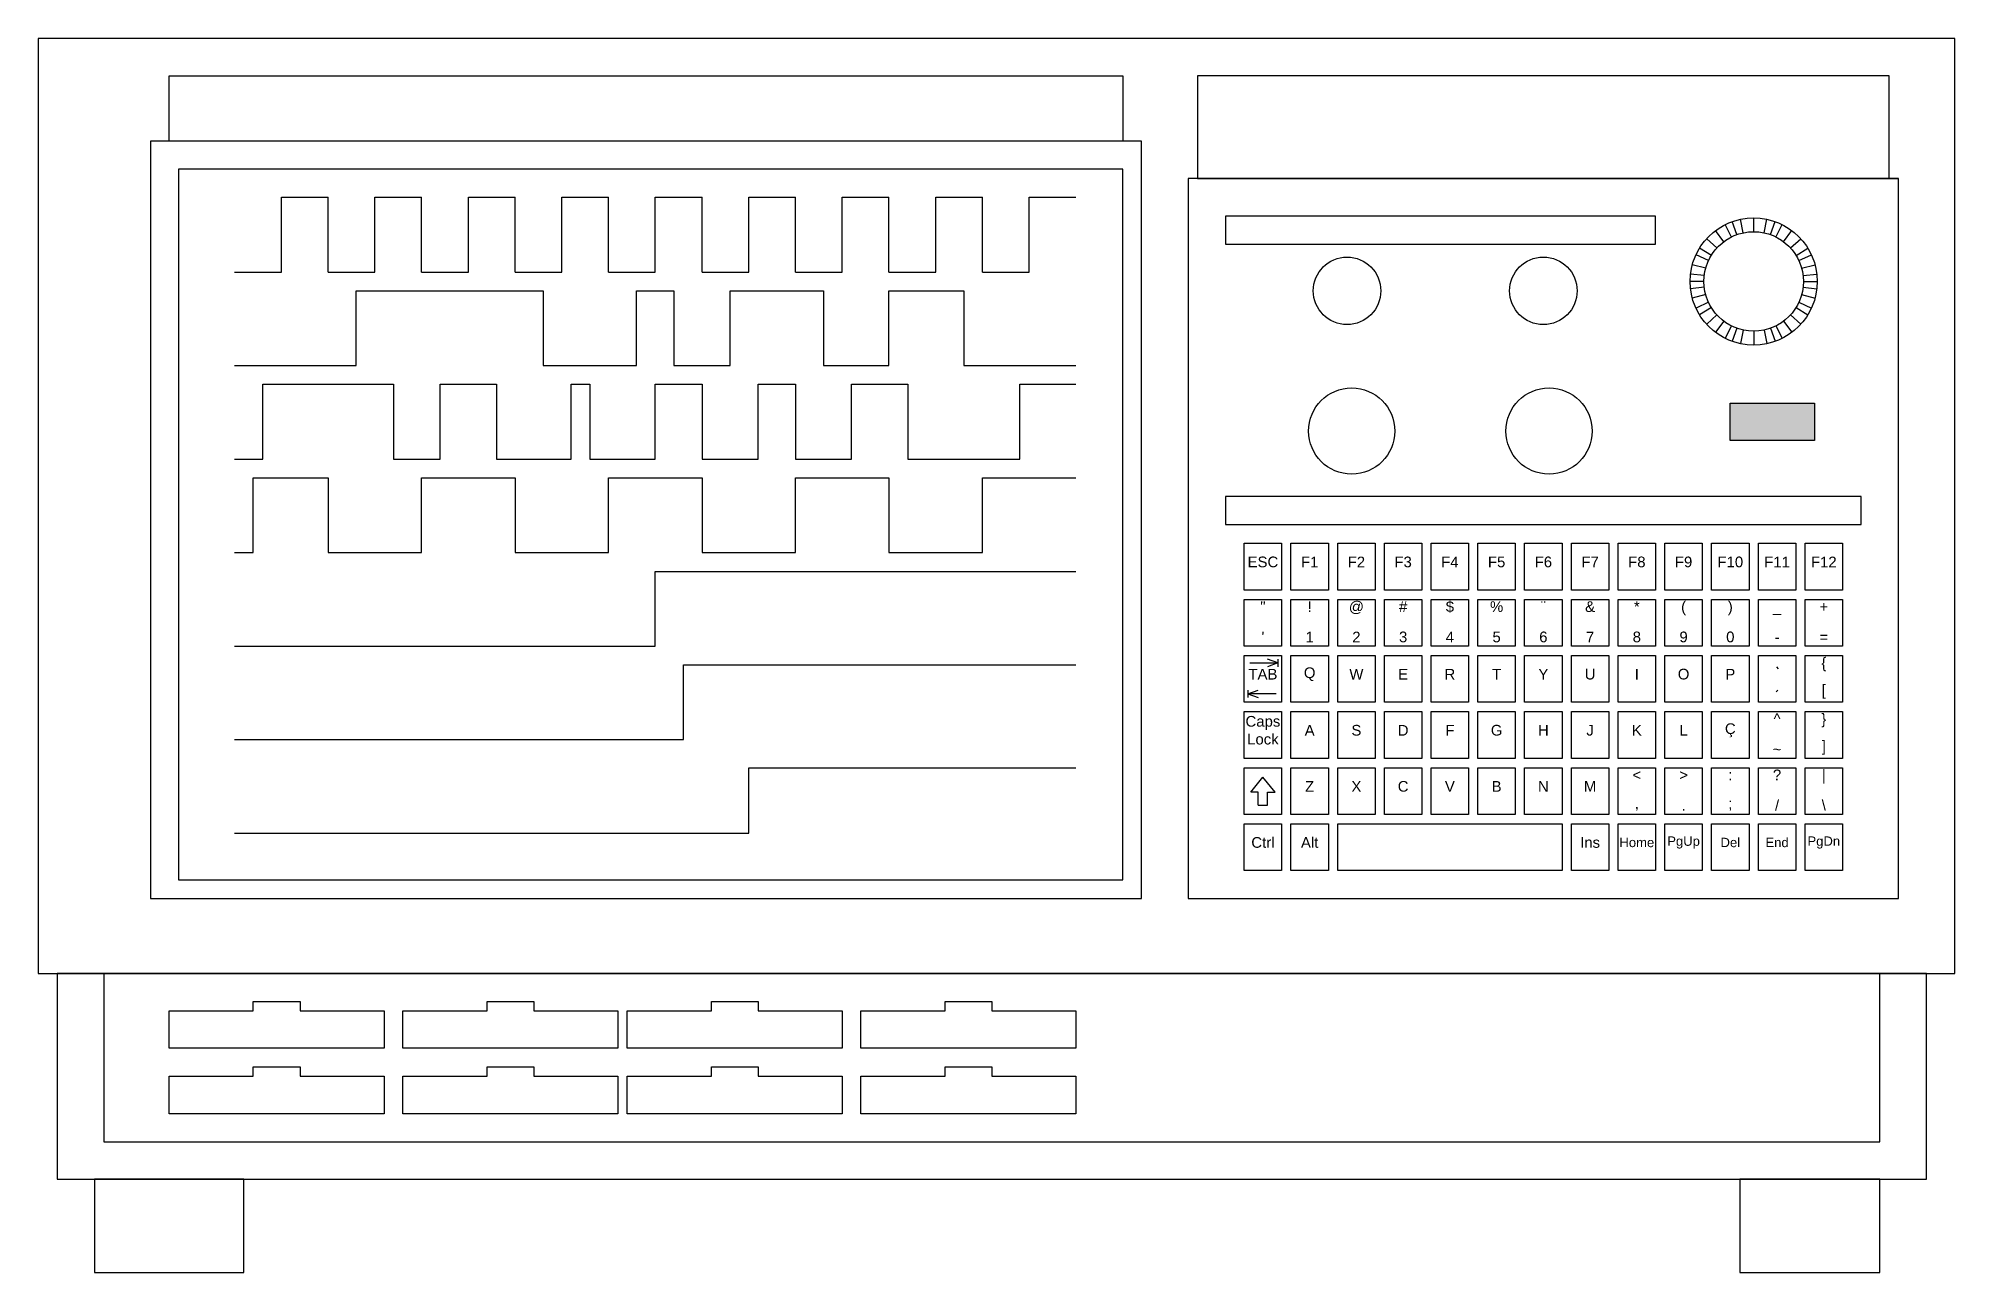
# Model space of a CAD drawing. Header units: millimetres. Extents: x 0 to 205, y -32 to 100.
import ezdxf

# ---------------------------------------------------------------- set-up
doc = ezdxf.new("R2010")
doc.units = ezdxf.units.MM
doc.layers.add('OBJECT', color=7, linetype='Continuous', lineweight=20, true_color=0xffffff)
doc.styles.add('textstyle0', font='')
doc.styles.add('textstyle1', font='')
doc.styles.add('textstyle10', font='')
doc.styles.add('textstyle11', font='')
doc.styles.add('textstyle12', font='')
doc.styles.add('textstyle13', font='')
doc.styles.add('textstyle14', font='')
doc.styles.add('textstyle15', font='')
doc.styles.add('textstyle16', font='')
doc.styles.add('textstyle17', font='')
doc.styles.add('textstyle18', font='')
doc.styles.add('textstyle19', font='')
doc.styles.add('textstyle2', font='')
doc.styles.add('textstyle20', font='')
doc.styles.add('textstyle21', font='')
doc.styles.add('textstyle22', font='')
doc.styles.add('textstyle23', font='')
doc.styles.add('textstyle24', font='')
doc.styles.add('textstyle25', font='')
doc.styles.add('textstyle26', font='')
doc.styles.add('textstyle27', font='')
doc.styles.add('textstyle28', font='')
doc.styles.add('textstyle29', font='')
doc.styles.add('textstyle3', font='')
doc.styles.add('textstyle30', font='')
doc.styles.add('textstyle31', font='')
doc.styles.add('textstyle32', font='')
doc.styles.add('textstyle33', font='')
doc.styles.add('textstyle34', font='')
doc.styles.add('textstyle35', font='')
doc.styles.add('textstyle36', font='')
doc.styles.add('textstyle37', font='')
doc.styles.add('textstyle38', font='')
doc.styles.add('textstyle39', font='')
doc.styles.add('textstyle4', font='')
doc.styles.add('textstyle40', font='')
doc.styles.add('textstyle41', font='')
doc.styles.add('textstyle42', font='')
doc.styles.add('textstyle43', font='')
doc.styles.add('textstyle44', font='')
doc.styles.add('textstyle45', font='')
doc.styles.add('textstyle46', font='')
doc.styles.add('textstyle47', font='')
doc.styles.add('textstyle48', font='')
doc.styles.add('textstyle49', font='')
doc.styles.add('textstyle5', font='')
doc.styles.add('textstyle50', font='')
doc.styles.add('textstyle51', font='')
doc.styles.add('textstyle52', font='')
doc.styles.add('textstyle53', font='')
doc.styles.add('textstyle54', font='')
doc.styles.add('textstyle55', font='')
doc.styles.add('textstyle56', font='')
doc.styles.add('textstyle57', font='')
doc.styles.add('textstyle58', font='')
doc.styles.add('textstyle59', font='')
doc.styles.add('textstyle6', font='')
doc.styles.add('textstyle60', font='')
doc.styles.add('textstyle61', font='')
doc.styles.add('textstyle62', font='')
doc.styles.add('textstyle63', font='')
doc.styles.add('textstyle64', font='')
doc.styles.add('textstyle65', font='')
doc.styles.add('textstyle66', font='')
doc.styles.add('textstyle67', font='')
doc.styles.add('textstyle68', font='')
doc.styles.add('textstyle69', font='')
doc.styles.add('textstyle7', font='')
doc.styles.add('textstyle70', font='')
doc.styles.add('textstyle71', font='')
doc.styles.add('textstyle72', font='')
doc.styles.add('textstyle73', font='')
doc.styles.add('textstyle74', font='')
doc.styles.add('textstyle75', font='')
doc.styles.add('textstyle76', font='')
doc.styles.add('textstyle77', font='')
doc.styles.add('textstyle78', font='')
doc.styles.add('textstyle79', font='')
doc.styles.add('textstyle8', font='')
doc.styles.add('textstyle80', font='')
doc.styles.add('textstyle81', font='')
doc.styles.add('textstyle82', font='')
doc.styles.add('textstyle83', font='')
doc.styles.add('textstyle84', font='')
doc.styles.add('textstyle85', font='')
doc.styles.add('textstyle86', font='')
doc.styles.add('textstyle87', font='')
doc.styles.add('textstyle88', font='')
doc.styles.add('textstyle89', font='')
doc.styles.add('textstyle9', font='')
doc.styles.add('textstyle90', font='')
doc.styles.add('textstyle91', font='')
doc.styles.get('textstyle0').set_extended_font_data('Arial')
doc.styles.get('textstyle1').set_extended_font_data('Arial')
doc.styles.get('textstyle10').set_extended_font_data('Arial')
doc.styles.get('textstyle11').set_extended_font_data('Arial')
doc.styles.get('textstyle12').set_extended_font_data('Arial')
doc.styles.get('textstyle13').set_extended_font_data('Arial')
doc.styles.get('textstyle14').set_extended_font_data('Arial')
doc.styles.get('textstyle15').set_extended_font_data('Arial')
doc.styles.get('textstyle16').set_extended_font_data('Arial')
doc.styles.get('textstyle17').set_extended_font_data('Arial')
doc.styles.get('textstyle18').set_extended_font_data('Arial')
doc.styles.get('textstyle19').set_extended_font_data('Arial')
doc.styles.get('textstyle2').set_extended_font_data('Arial')
doc.styles.get('textstyle20').set_extended_font_data('Arial')
doc.styles.get('textstyle21').set_extended_font_data('Arial')
doc.styles.get('textstyle22').set_extended_font_data('Arial')
doc.styles.get('textstyle23').set_extended_font_data('Arial')
doc.styles.get('textstyle24').set_extended_font_data('Arial')
doc.styles.get('textstyle25').set_extended_font_data('Arial')
doc.styles.get('textstyle26').set_extended_font_data('Arial')
doc.styles.get('textstyle27').set_extended_font_data('Arial')
doc.styles.get('textstyle28').set_extended_font_data('Arial')
doc.styles.get('textstyle29').set_extended_font_data('Arial')
doc.styles.get('textstyle3').set_extended_font_data('Arial')
doc.styles.get('textstyle30').set_extended_font_data('Arial')
doc.styles.get('textstyle31').set_extended_font_data('Arial')
doc.styles.get('textstyle32').set_extended_font_data('Arial')
doc.styles.get('textstyle33').set_extended_font_data('Arial')
doc.styles.get('textstyle34').set_extended_font_data('Arial')
doc.styles.get('textstyle35').set_extended_font_data('Arial')
doc.styles.get('textstyle36').set_extended_font_data('Arial')
doc.styles.get('textstyle37').set_extended_font_data('Arial')
doc.styles.get('textstyle38').set_extended_font_data('Arial')
doc.styles.get('textstyle39').set_extended_font_data('Arial')
doc.styles.get('textstyle4').set_extended_font_data('Arial')
doc.styles.get('textstyle40').set_extended_font_data('Arial')
doc.styles.get('textstyle41').set_extended_font_data('Arial')
doc.styles.get('textstyle42').set_extended_font_data('Arial')
doc.styles.get('textstyle43').set_extended_font_data('Arial')
doc.styles.get('textstyle44').set_extended_font_data('Arial')
doc.styles.get('textstyle45').set_extended_font_data('Arial')
doc.styles.get('textstyle46').set_extended_font_data('Arial')
doc.styles.get('textstyle47').set_extended_font_data('Arial')
doc.styles.get('textstyle48').set_extended_font_data('Arial')
doc.styles.get('textstyle49').set_extended_font_data('Arial')
doc.styles.get('textstyle5').set_extended_font_data('Arial')
doc.styles.get('textstyle50').set_extended_font_data('Arial')
doc.styles.get('textstyle51').set_extended_font_data('Arial')
doc.styles.get('textstyle52').set_extended_font_data('Arial')
doc.styles.get('textstyle53').set_extended_font_data('Arial')
doc.styles.get('textstyle54').set_extended_font_data('Arial')
doc.styles.get('textstyle55').set_extended_font_data('Arial')
doc.styles.get('textstyle56').set_extended_font_data('Arial')
doc.styles.get('textstyle57').set_extended_font_data('Arial')
doc.styles.get('textstyle58').set_extended_font_data('Arial')
doc.styles.get('textstyle59').set_extended_font_data('Arial')
doc.styles.get('textstyle6').set_extended_font_data('Arial')
doc.styles.get('textstyle60').set_extended_font_data('Arial')
doc.styles.get('textstyle61').set_extended_font_data('Arial')
doc.styles.get('textstyle62').set_extended_font_data('Arial')
doc.styles.get('textstyle63').set_extended_font_data('Arial')
doc.styles.get('textstyle64').set_extended_font_data('Arial')
doc.styles.get('textstyle65').set_extended_font_data('Arial')
doc.styles.get('textstyle66').set_extended_font_data('Arial')
doc.styles.get('textstyle67').set_extended_font_data('Arial')
doc.styles.get('textstyle68').set_extended_font_data('Arial')
doc.styles.get('textstyle69').set_extended_font_data('Arial')
doc.styles.get('textstyle7').set_extended_font_data('Arial')
doc.styles.get('textstyle70').set_extended_font_data('Arial')
doc.styles.get('textstyle71').set_extended_font_data('Arial')
doc.styles.get('textstyle72').set_extended_font_data('Arial')
doc.styles.get('textstyle73').set_extended_font_data('Arial')
doc.styles.get('textstyle74').set_extended_font_data('Arial')
doc.styles.get('textstyle75').set_extended_font_data('Arial')
doc.styles.get('textstyle76').set_extended_font_data('Arial')
doc.styles.get('textstyle77').set_extended_font_data('Arial')
doc.styles.get('textstyle78').set_extended_font_data('Arial')
doc.styles.get('textstyle79').set_extended_font_data('Arial')
doc.styles.get('textstyle8').set_extended_font_data('Arial')
doc.styles.get('textstyle80').set_extended_font_data('Arial')
doc.styles.get('textstyle81').set_extended_font_data('Arial')
doc.styles.get('textstyle82').set_extended_font_data('Arial')
doc.styles.get('textstyle83').set_extended_font_data('Arial')
doc.styles.get('textstyle84').set_extended_font_data('Arial')
doc.styles.get('textstyle85').set_extended_font_data('Arial')
doc.styles.get('textstyle86').set_extended_font_data('Arial')
doc.styles.get('textstyle87').set_extended_font_data('Arial')
doc.styles.get('textstyle88').set_extended_font_data('Arial')
doc.styles.get('textstyle89').set_extended_font_data('Arial')
doc.styles.get('textstyle9').set_extended_font_data('Arial')
doc.styles.get('textstyle90').set_extended_font_data('Arial')
doc.styles.get('textstyle91').set_extended_font_data('Arial')

msp = doc.modelspace()

# ---------------------------------------------------------------- hatches: boundary and pattern name
at = {"layer": 'OBJECT'}
msp.add_hatch(color=256, dxfattribs=at).paths.add_polyline_path([(181, 61), (190, 61), (190, 57), (181, 57)], flags=0)

# ---------------------------------------------------------------- linework, layer by layer
for p, q in [((205, 100), (0, 100)), ((0, 100), (0, 0)), ((205, 0), (205, 100)), ((14, 96), (116, 96)), ((14, 89), (14, 96)), ((116, 96), (116, 89)), ((198, 96), (124, 96)), ((124, 96), (124, 85)), ((198, 85), (198, 96)), ((118, 89), (12, 89)), ((12, 89), (12, 8)), ((116, 89), (14, 89)), ((118, 8), (118, 89)), ((116, 86), (15, 86)), ((15, 86), (15, 10)), ((116, 10), (116, 86)), ((199, 85), (123, 85)), ((123, 85), (123, 8)), ((124, 85), (199, 85)), ((199, 8), (199, 85)), ((26, 83), (31, 83)), ((26, 75), (26, 83)), ((31, 75), (31, 83)), ((36, 83), (41, 83)), ((36, 75), (36, 83)), ((41, 75), (41, 83)), ((46, 83), (51, 83)), ((46, 75), (46, 83)), ((51, 75), (51, 83)), ((56, 83), (61, 83)), ((56, 75), (56, 83)), ((61, 75), (61, 83)), ((66, 83), (71, 83)), ((66, 75), (66, 83)), ((71, 75), (71, 83)), ((76, 83), (81, 83)), ((76, 75), (76, 83)), ((81, 75), (81, 83)), ((86, 83), (91, 83)), ((86, 75), (86, 83)), ((91, 75), (91, 83)), ((96, 83), (101, 83)), ((96, 75), (96, 83)), ((101, 75), (101, 83)), ((106, 83), (111, 83)), ((106, 75), (106, 83)), ((127, 81), (127, 78)), ((173, 81), (127, 81)), ((173, 78), (173, 81)), ((181.12, 78.75), (180.46, 80.08)), ((181.71, 79.01), (181.21, 80.4)), ((182.39, 79.2), (182.08, 80.65)), ((183.5, 79.32), (183.5, 80.8)), ((183.5, 79.32), (183.5, 80.8)), ((184.61, 79.2), (184.92, 80.65)), ((185.29, 79.01), (185.79, 80.4)), ((185.88, 78.75), (186.54, 80.08)), ((127, 78), (173, 78)), ((179.57, 77.58), (178.47, 78.57)), ((180.31, 78.25), (179.42, 79.44)), ((186.69, 78.25), (187.58, 79.44)), ((187.43, 77.58), (188.53, 78.57)), ((178.67, 76.23), (177.33, 76.85)), ((178.97, 76.79), (177.71, 77.56)), ((188.03, 76.79), (189.29, 77.56)), ((188.33, 76.23), (189.67, 76.85)), ((21, 75), (26, 75)), ((31, 75), (36, 75)), ((41, 75), (46, 75)), ((51, 75), (56, 75)), ((61, 75), (66, 75)), ((71, 75), (76, 75)), ((81, 75), (86, 75)), ((91, 75), (96, 75)), ((101, 75), (106, 75)), ((178.18, 74), (176.7, 74)), ((178.18, 74), (176.7, 74)), ((178.22, 74.62), (176.75, 74.79)), ((178.37, 75.41), (176.93, 75.77)), ((188.63, 75.41), (190.07, 75.77)), ((188.78, 74.62), (190.25, 74.79)), ((188.82, 74), (190.3, 74)), ((188.82, 74), (190.3, 74)), ((34, 65), (34, 73)), ((34, 73), (54, 73)), ((54, 73), (54, 65)), ((64, 65), (64, 73)), ((64, 73), (68, 73)), ((68, 73), (68, 65)), ((74, 65), (74, 73)), ((74, 73), (84, 73)), ((84, 73), (84, 65)), ((91, 65), (91, 73)), ((91, 73), (99, 73)), ((99, 73), (99, 65)), ((178.22, 73.38), (176.75, 73.21)), ((178.37, 72.59), (176.93, 72.23)), ((178.67, 71.77), (177.33, 71.15)), ((188.33, 71.77), (189.67, 71.15)), ((188.63, 72.59), (190.07, 72.23)), ((188.78, 73.38), (190.25, 73.21)), ((178.97, 71.21), (177.71, 70.44)), ((179.57, 70.42), (178.47, 69.43)), ((180.31, 69.75), (179.42, 68.56)), ((186.69, 69.75), (187.58, 68.56)), ((187.43, 70.42), (188.53, 69.43)), ((188.03, 71.21), (189.29, 70.44)), ((181.12, 69.25), (180.46, 67.92)), ((181.71, 68.99), (181.21, 67.6)), ((182.39, 68.8), (182.08, 67.35)), ((183.5, 68.68), (183.5, 67.2)), ((183.5, 68.68), (183.5, 67.2)), ((184.61, 68.8), (184.92, 67.35)), ((185.29, 68.99), (185.79, 67.6)), ((185.88, 69.25), (186.54, 67.92)), ((21, 65), (34, 65)), ((54, 65), (64, 65)), ((68, 65), (74, 65)), ((84, 65), (91, 65)), ((99, 65), (111, 65)), ((24, 55), (24, 63)), ((24, 63), (38, 63)), ((38, 63), (38, 55)), ((43, 55), (43, 63)), ((43, 63), (49, 63)), ((49, 63), (49, 55)), ((57, 55), (57, 63)), ((57, 63), (59, 63)), ((59, 63), (59, 55)), ((66, 55), (66, 63)), ((66, 63), (71, 63)), ((71, 63), (71, 55)), ((77, 55), (77, 63)), ((77, 63), (81, 63)), ((81, 63), (81, 55)), ((87, 55), (87, 63)), ((87, 63), (93, 63)), ((93, 63), (93, 55)), ((105, 55), (105, 63)), ((105, 63), (111, 63)), ((181, 61), (190, 61)), ((181, 57), (181, 61)), ((190, 61), (190, 57)), ((190, 57), (181, 57)), ((21, 55), (24, 55)), ((38, 55), (43, 55)), ((49, 55), (57, 55)), ((59, 55), (66, 55)), ((71, 55), (77, 55)), ((81, 55), (87, 55)), ((93, 55), (105, 55)), ((23, 45), (23, 53)), ((23, 53), (31, 53)), ((31, 53), (31, 45)), ((41, 45), (41, 53)), ((41, 53), (51, 53)), ((51, 53), (51, 45)), ((61, 45), (61, 53)), ((61, 53), (71, 53)), ((71, 53), (71, 45)), ((81, 45), (81, 53)), ((81, 53), (91, 53)), ((91, 53), (91, 45)), ((101, 45), (101, 53)), ((101, 53), (111, 53)), ((195, 51), (127, 51)), ((127, 51), (127, 48)), ((195, 48), (195, 51)), ((127, 48), (195, 48)), ((129, 46), (133, 46)), ((129, 41), (129, 46)), ((133, 46), (133, 41)), ((134, 41), (134, 46)), ((134, 46), (138, 46)), ((138, 46), (138, 41)), ((139, 41), (139, 46)), ((139, 46), (143, 46)), ((143, 46), (143, 41)), ((144, 41), (144, 46)), ((144, 46), (148, 46)), ((148, 46), (148, 41)), ((149, 41), (149, 46)), ((149, 46), (153, 46)), ((153, 46), (153, 41)), ((154, 41), (154, 46)), ((154, 46), (158, 46)), ((158, 46), (158, 41)), ((159, 41), (159, 46)), ((159, 46), (163, 46)), ((163, 46), (163, 41)), ((164, 41), (164, 46)), ((164, 46), (168, 46)), ((168, 46), (168, 41)), ((169, 41), (169, 46)), ((169, 46), (173, 46)), ((173, 46), (173, 41)), ((174, 41), (174, 46)), ((174, 46), (178, 46)), ((178, 46), (178, 41)), ((179, 41), (179, 46)), ((179, 46), (183, 46)), ((183, 46), (183, 41)), ((184, 41), (184, 46)), ((184, 46), (188, 46)), ((188, 46), (188, 41)), ((189, 41), (189, 46)), ((189, 46), (193, 46)), ((193, 46), (193, 41)), ((21, 45), (23, 45)), ((31, 45), (41, 45)), ((51, 45), (61, 45)), ((71, 45), (81, 45)), ((91, 45), (101, 45)), ((66, 35), (66, 43)), ((66, 43), (111, 43)), ((133, 41), (129, 41)), ((138, 41), (134, 41)), ((143, 41), (139, 41)), ((148, 41), (144, 41)), ((153, 41), (149, 41)), ((158, 41), (154, 41)), ((163, 41), (159, 41)), ((168, 41), (164, 41)), ((173, 41), (169, 41)), ((178, 41), (174, 41)), ((183, 41), (179, 41)), ((188, 41), (184, 41)), ((193, 41), (189, 41)), ((129, 40), (133, 40)), ((129, 35), (129, 40)), ((133, 40), (133, 35)), ((134, 35), (134, 40)), ((134, 40), (138, 40)), ((138, 40), (138, 35)), ((139, 35), (139, 40)), ((139, 40), (143, 40)), ((143, 40), (143, 35)), ((144, 35), (144, 40)), ((144, 40), (148, 40)), ((148, 40), (148, 35)), ((149, 35), (149, 40)), ((149, 40), (153, 40)), ((153, 40), (153, 35)), ((154, 35), (154, 40)), ((154, 40), (158, 40)), ((158, 40), (158, 35)), ((159, 35), (159, 40)), ((159, 40), (163, 40)), ((163, 40), (163, 35)), ((164, 35), (164, 40)), ((164, 40), (168, 40)), ((168, 40), (168, 35)), ((169, 35), (169, 40)), ((169, 40), (173, 40)), ((173, 40), (173, 35)), ((174, 35), (174, 40)), ((174, 40), (178, 40)), ((178, 40), (178, 35)), ((179, 35), (179, 40)), ((179, 40), (183, 40)), ((183, 40), (183, 35)), ((184, 35), (184, 40)), ((184, 40), (188, 40)), ((188, 40), (188, 35)), ((189, 35), (189, 40)), ((189, 40), (193, 40)), ((193, 40), (193, 35)), ((21, 35), (66, 35)), ((133, 35), (129, 35)), ((138, 35), (134, 35)), ((143, 35), (139, 35)), ((148, 35), (144, 35)), ((153, 35), (149, 35)), ((158, 35), (154, 35)), ((163, 35), (159, 35)), ((168, 35), (164, 35)), ((173, 35), (169, 35)), ((178, 35), (174, 35)), ((183, 35), (179, 35)), ((188, 35), (184, 35)), ((193, 35), (189, 35)), ((69, 25), (69, 33)), ((69, 33), (111, 33)), ((129, 34), (133, 34)), ((129, 29), (129, 34)), ((129.6, 33.2), (132.6, 33.2)), ((132.6, 33.2), (131.5, 33.6)), ((132.6, 33.2), (131.5, 32.8)), ((132.6, 33.6), (132.6, 32.8)), ((133, 34), (133, 29)), ((134, 29), (134, 34)), ((134, 34), (138, 34)), ((138, 34), (138, 29)), ((139, 29), (139, 34)), ((139, 34), (143, 34)), ((143, 34), (143, 29)), ((144, 29), (144, 34)), ((144, 34), (148, 34)), ((148, 34), (148, 29)), ((149, 29), (149, 34)), ((149, 34), (153, 34)), ((153, 34), (153, 29)), ((154, 29), (154, 34)), ((154, 34), (158, 34)), ((158, 34), (158, 29)), ((159, 29), (159, 34)), ((159, 34), (163, 34)), ((163, 34), (163, 29)), ((164, 29), (164, 34)), ((164, 34), (168, 34)), ((168, 34), (168, 29)), ((169, 29), (169, 34)), ((169, 34), (173, 34)), ((173, 34), (173, 29)), ((174, 29), (174, 34)), ((174, 34), (178, 34)), ((178, 34), (178, 29)), ((179, 29), (179, 34)), ((179, 34), (183, 34)), ((183, 34), (183, 29)), ((184, 29), (184, 34)), ((184, 34), (188, 34)), ((186.16, 32.59), (185.97, 32.8)), ((188, 34), (188, 29)), ((189, 29), (189, 34)), ((189, 34), (193, 34)), ((193, 34), (193, 29)), ((133, 29), (129, 29)), ((129.4, 29.9), (130.5, 30.3)), ((129.4, 30.3), (129.4, 29.5)), ((132.4, 29.9), (129.4, 29.9)), ((129.4, 29.9), (130.5, 29.5)), ((138, 29), (134, 29)), ((143, 29), (139, 29)), ((148, 29), (144, 29)), ((153, 29), (149, 29)), ((158, 29), (154, 29)), ((163, 29), (159, 29)), ((168, 29), (164, 29)), ((173, 29), (169, 29)), ((178, 29), (174, 29)), ((183, 29), (179, 29)), ((188, 29), (184, 29)), ((186.1, 30.3), (185.9, 30.1)), ((193, 29), (189, 29)), ((129, 28), (133, 28)), ((129, 23), (129, 28)), ((133, 28), (133, 23)), ((134, 23), (134, 28)), ((134, 28), (138, 28)), ((138, 28), (138, 23)), ((139, 23), (139, 28)), ((139, 28), (143, 28)), ((143, 28), (143, 23)), ((144, 23), (144, 28)), ((144, 28), (148, 28)), ((148, 28), (148, 23)), ((149, 23), (149, 28)), ((149, 28), (153, 28)), ((153, 28), (153, 23)), ((154, 23), (154, 28)), ((154, 28), (158, 28)), ((158, 28), (158, 23)), ((159, 23), (159, 28)), ((159, 28), (163, 28)), ((163, 28), (163, 23)), ((164, 23), (164, 28)), ((164, 28), (168, 28)), ((168, 28), (168, 23)), ((169, 23), (169, 28)), ((169, 28), (173, 28)), ((173, 28), (173, 23)), ((174, 23), (174, 28)), ((174, 28), (178, 28)), ((178, 28), (178, 23)), ((179, 23), (179, 28)), ((179, 28), (183, 28)), ((183, 28), (183, 23)), ((184, 23), (184, 28)), ((184, 28), (188, 28)), ((188, 28), (188, 23)), ((189, 23), (189, 28)), ((189, 28), (193, 28)), ((193, 28), (193, 23)), ((21, 25), (69, 25)), ((133, 23), (129, 23)), ((138, 23), (134, 23)), ((143, 23), (139, 23)), ((148, 23), (144, 23)), ((153, 23), (149, 23)), ((158, 23), (154, 23)), ((163, 23), (159, 23)), ((168, 23), (164, 23)), ((173, 23), (169, 23)), ((178, 23), (174, 23)), ((183, 23), (179, 23)), ((188, 23), (184, 23)), ((193, 23), (189, 23)), ((76, 15), (76, 22)), ((76, 22), (111, 22)), ((129, 22), (133, 22)), ((129, 17), (129, 22)), ((129.7, 19.4), (131, 21)), ((132.3, 19.4), (131, 21)), ((133, 22), (133, 17)), ((134, 17), (134, 22)), ((134, 22), (138, 22)), ((138, 22), (138, 17)), ((139, 17), (139, 22)), ((139, 22), (143, 22)), ((143, 22), (143, 17)), ((144, 17), (144, 22)), ((144, 22), (148, 22)), ((148, 22), (148, 17)), ((149, 17), (149, 22)), ((149, 22), (153, 22)), ((153, 22), (153, 17)), ((154, 17), (154, 22)), ((154, 22), (158, 22)), ((158, 22), (158, 17)), ((159, 17), (159, 22)), ((159, 22), (163, 22)), ((163, 22), (163, 17)), ((164, 17), (164, 22)), ((164, 22), (168, 22)), ((168, 22), (168, 17)), ((169, 17), (169, 22)), ((169, 22), (173, 22)), ((173, 22), (173, 17)), ((174, 17), (174, 22)), ((174, 22), (178, 22)), ((178, 22), (178, 17)), ((179, 17), (179, 22)), ((179, 22), (183, 22)), ((183, 22), (183, 17)), ((184, 17), (184, 22)), ((184, 22), (188, 22)), ((188, 22), (188, 17)), ((189, 17), (189, 22)), ((189, 22), (193, 22)), ((193, 22), (193, 17)), ((130.5, 19.4), (129.7, 19.4)), ((130.5, 18), (130.5, 19.4)), ((131.5, 18), (131.5, 19.4)), ((131.5, 19.4), (132.3, 19.4)), ((133, 17), (129, 17)), ((130.5, 18), (131.5, 18)), ((138, 17), (134, 17)), ((143, 17), (139, 17)), ((148, 17), (144, 17)), ((153, 17), (149, 17)), ((158, 17), (154, 17)), ((163, 17), (159, 17)), ((168, 17), (164, 17)), ((173, 17), (169, 17)), ((178, 17), (174, 17)), ((183, 17), (179, 17)), ((188, 17), (184, 17)), ((193, 17), (189, 17)), ((21, 15), (76, 15)), ((129, 16), (133, 16)), ((129, 11), (129, 16)), ((133, 16), (133, 11)), ((134, 11), (134, 16)), ((134, 16), (138, 16)), ((138, 16), (138, 11)), ((139, 16), (163, 16)), ((139, 11), (139, 16)), ((163, 16), (163, 11)), ((164, 11), (164, 16)), ((164, 16), (168, 16)), ((168, 16), (168, 11)), ((169, 11), (169, 16)), ((169, 16), (173, 16)), ((173, 16), (173, 11)), ((174, 11), (174, 16)), ((174, 16), (178, 16)), ((178, 16), (178, 11)), ((179, 11), (179, 16)), ((179, 16), (183, 16)), ((183, 16), (183, 11)), ((184, 11), (184, 16)), ((184, 16), (188, 16)), ((188, 16), (188, 11)), ((189, 16), (193, 16)), ((189, 11), (189, 16)), ((193, 16), (193, 11)), ((133, 11), (129, 11)), ((138, 11), (134, 11)), ((163, 11), (139, 11)), ((168, 11), (164, 11)), ((173, 11), (169, 11)), ((178, 11), (174, 11)), ((183, 11), (179, 11)), ((188, 11), (184, 11)), ((193, 11), (189, 11)), ((15, 10), (116, 10)), ((12, 8), (118, 8)), ((123, 8), (199, 8)), ((0, 0), (205, 0)), ((202, 0), (2, 0)), ((2, 0), (2, -22)), ((197, 0), (7, 0)), ((7, 0), (7, -18)), ((197, -18), (197, 0)), ((202, -22), (202, 0)), ((14, -4), (23, -4)), ((14, -8), (14, -4)), ((23, -4), (23, -3)), ((23, -3), (28, -3)), ((28, -3), (28, -4)), ((28, -4), (37, -4)), ((37, -4), (37, -8)), ((39, -8), (39, -4)), ((39, -4), (48, -4)), ((48, -4), (48, -3)), ((48, -3), (53, -3)), ((53, -3), (53, -4)), ((53, -4), (62, -4)), ((62, -4), (62, -8)), ((63, -8), (63, -4)), ((63, -4), (72, -4)), ((72, -4), (72, -3)), ((72, -3), (77, -3)), ((77, -3), (77, -4)), ((77, -4), (86, -4)), ((86, -4), (86, -8)), ((88, -8), (88, -4)), ((88, -4), (97, -4)), ((97, -4), (97, -3)), ((97, -3), (102, -3)), ((102, -3), (102, -4)), ((102, -4), (111, -4)), ((111, -4), (111, -8)), ((37, -8), (14, -8)), ((62, -8), (39, -8)), ((86, -8), (63, -8)), ((111, -8), (88, -8)), ((23, -11), (23, -10)), ((23, -10), (28, -10)), ((28, -10), (28, -11)), ((48, -11), (48, -10)), ((48, -10), (53, -10)), ((53, -10), (53, -11)), ((72, -11), (72, -10)), ((72, -10), (77, -10)), ((77, -10), (77, -11)), ((97, -11), (97, -10)), ((97, -10), (102, -10)), ((102, -10), (102, -11)), ((14, -11), (23, -11)), ((14, -15), (14, -11)), ((28, -11), (37, -11)), ((37, -11), (37, -15)), ((39, -15), (39, -11)), ((39, -11), (48, -11)), ((53, -11), (62, -11)), ((62, -11), (62, -15)), ((63, -15), (63, -11)), ((63, -11), (72, -11)), ((77, -11), (86, -11)), ((86, -11), (86, -15)), ((88, -15), (88, -11)), ((88, -11), (97, -11)), ((102, -11), (111, -11)), ((111, -11), (111, -15)), ((37, -15), (14, -15)), ((62, -15), (39, -15)), ((86, -15), (63, -15)), ((111, -15), (88, -15)), ((7, -18), (197, -18)), ((2, -22), (202, -22)), ((22, -22), (6, -22)), ((6, -22), (6, -32)), ((22, -32), (22, -22)), ((197, -22), (182, -22)), ((182, -22), (182, -32)), ((197, -32), (197, -22)), ((6, -32), (22, -32)), ((182, -32), (197, -32))]:
    msp.add_line(p, q, dxfattribs=at)
for centre, radius in [((183.5, 74), 6.8), ((183.5, 74), 5.32), ((140, 73), 3.61), ((161, 73), 3.61), ((140.5, 58), 4.61), ((161.61, 58), 4.61)]:
    msp.add_circle(centre, radius, dxfattribs=at)

# ---------------------------------------------------------------- texts
at = {"layer": 'OBJECT', "char_height": 2}
for s, insert, attachment_point, style in [('\\H1.14286;ESC', (131, 44), 5, 'textstyle46'), ('\\H1.14286;F1', (136, 44), 5, 'textstyle47'), ('\\H1.14286;F2', (141, 44), 5, 'textstyle48'), ('\\H1.14286;F3', (146, 44), 5, 'textstyle49'), ('\\H1.14286;F4', (151, 44), 5, 'textstyle50'), ('\\H1.14286;F5', (156, 44), 5, 'textstyle51'), ('\\H1.14286;F6', (161, 44), 5, 'textstyle52'), ('\\H1.14286;F7', (166, 44), 5, 'textstyle53'), ('\\H1.14286;F8', (171, 44), 5, 'textstyle54'), ('\\H1.14286;F9', (176, 44), 5, 'textstyle55'), ('\\H1.14286;F10', (181, 44), 5, 'textstyle56'), ('\\H1.14286;F11', (186, 44), 5, 'textstyle57'), ('\\H1.14286;F12', (191, 44), 5, 'textstyle58'), ('\\H1.14286;"', (131, 39.8), 2, 'textstyle66'), ('\\H1.14286;!', (136, 39.8), 2, 'textstyle67'), ('\\H1.14286;@', (141, 39.8), 2, 'textstyle69'), ('\\H1.14286;#', (146, 39.8), 2, 'textstyle71'), ('\\H1.14286;$', (151, 39.8), 2, 'textstyle73'), ('\\H1.14286;%', (156, 39.8), 2, 'textstyle75'), ('\\H1.14286;¨', (161, 39.8), 2, 'textstyle77'), ('\\H1.14286;&', (166, 39.8), 2, 'textstyle79'), ('\\H1.14286;*', (171, 39.8), 2, 'textstyle81'), ('\\H1.14286;(', (176, 39.8), 2, 'textstyle83'), ('\\H1.14286;)', (181, 39.8), 2, 'textstyle85'), ('\\H1.14286;+', (191, 39.8), 2, 'textstyle89'), ('\\H1.14286;_', (186, 39.8), 2, 'textstyle87'), ("\\H1.14286;'", (131, 35.4), 8, 'textstyle65'), ('\\H1.14286;1', (136, 35.4), 8, 'textstyle68'), ('\\H1.14286;2', (141, 35.4), 8, 'textstyle70'), ('\\H1.14286;3', (146, 35.4), 8, 'textstyle72'), ('\\H1.14286;4', (151, 35.4), 8, 'textstyle74'), ('\\H1.14286;5', (156, 35.4), 8, 'textstyle76'), ('\\H1.14286;6', (161, 35.4), 8, 'textstyle78'), ('\\H1.14286;7', (166, 35.4), 8, 'textstyle80'), ('\\H1.14286;8', (171, 35.4), 8, 'textstyle82'), ('\\H1.14286;9', (176, 35.4), 8, 'textstyle84'), ('\\H1.14286;0', (181, 35.4), 8, 'textstyle86'), ('\\H1.14286;-', (186, 35.4), 8, 'textstyle88'), ('\\H1.14286;=', (191, 35.4), 8, 'textstyle90'), ('\\H1.14286;\\{', (191, 33.8), 2, 'textstyle10'), ('\\H1.14286;TAB', (131, 32), 5, 'textstyle91'), ('\\H1.14286;Q', (136, 32), 5, 'textstyle0'), ('\\H1.14286;W', (141, 32), 5, 'textstyle1'), ('\\H1.14286;E', (146, 32), 5, 'textstyle2'), ('\\H1.14286;R', (151, 32), 5, 'textstyle3'), ('\\H1.14286;T', (156, 32), 5, 'textstyle4'), ('\\H1.14286;Y', (161, 32), 5, 'textstyle5'), ('\\H1.14286;U', (166, 32), 5, 'textstyle6'), ('\\H1.14286;I', (171, 32), 5, 'textstyle7'), ('\\H1.14286;O', (176, 32), 5, 'textstyle8'), ('\\H1.14286;P', (181, 32), 5, 'textstyle9'), ('\\H1.14286;[', (191, 29.4), 8, 'textstyle11'), ('\\H1.14286;Caps\\PLock', (131, 26), 5, 'textstyle12'), ('\\H1.14286;Ç', (181, 26), 5, 'textstyle39'), ('\\H1.14286;^ ', (186, 27.8), 2, 'textstyle23'), ('\\H1.14286;\\}', (191, 27.8), 2, 'textstyle25'), ('\\H1.14286;A', (136, 26), 5, 'textstyle13'), ('\\H1.14286;S', (141, 26), 5, 'textstyle14'), ('\\H1.14286;D', (146, 26), 5, 'textstyle15'), ('\\H1.14286;F', (151, 26), 5, 'textstyle16'), ('\\H1.14286;G', (156, 26), 5, 'textstyle17'), ('\\H1.14286;H', (161, 26), 5, 'textstyle18'), ('\\H1.14286;J', (166, 26), 5, 'textstyle19'), ('\\H1.14286;K', (171, 26), 5, 'textstyle20'), ('\\H1.14286;L', (176, 26), 5, 'textstyle21'), ('\\H1.14286;]', (191, 23.4), 8, 'textstyle24'), ('\\H1.14286;~', (186, 23.4), 8, 'textstyle22'), ('\\H1.14286;Z', (136, 20), 5, 'textstyle26'), ('\\H1.14286;X', (141, 20), 5, 'textstyle27'), ('\\H1.14286;C', (146, 20), 5, 'textstyle28'), ('\\H1.14286;V', (151, 20), 5, 'textstyle29'), ('\\H1.14286;B', (156, 20), 5, 'textstyle30'), ('\\H1.14286;N', (161, 20), 5, 'textstyle31'), ('\\H1.14286;M', (166, 20), 5, 'textstyle32'), ('\\H1.14286;<', (171, 21.8), 2, 'textstyle36'), ('\\H1.14286;>', (176, 21.8), 2, 'textstyle38'), ('\\H1.14286;:', (181, 21.8), 2, 'textstyle34'), ('\\H1.14286;?', (186, 21.8), 2, 'textstyle41'), ('\\H1.14286;|', (191, 21.8), 2, 'textstyle42'), ('\\H1.14286;;', (181, 17.4), 8, 'textstyle33'), ('\\H1.14286;/', (186, 17.4), 8, 'textstyle40'), ('\\H1.14286;\\\\', (191, 17.4), 8, 'textstyle43'), ('\\H1.14286;,', (171, 17.4), 8, 'textstyle35'), ('\\H1.14286;.', (176, 17.4), 8, 'textstyle37'), ('\\H1.14286;Ctrl', (131, 14), 5, 'textstyle44'), ('\\H1.14286;Alt', (136, 14), 5, 'textstyle45'), ('\\H1.14286;Ins', (166, 14), 5, 'textstyle59'), ('\\H1;Home', (171, 14), 5, 'textstyle60'), ('\\H1;PgUp', (176, 14), 5, 'textstyle61'), ('\\H1;Del', (181, 14), 5, 'textstyle63'), ('\\H1;End', (186, 14), 5, 'textstyle64'), ('\\H1;PgDn', (191, 14), 5, 'textstyle62')]:
    msp.add_mtext(s, dxfattribs=dict(at, insert=insert, attachment_point=attachment_point, style=style))

doc.saveas('drawing.dxf')
